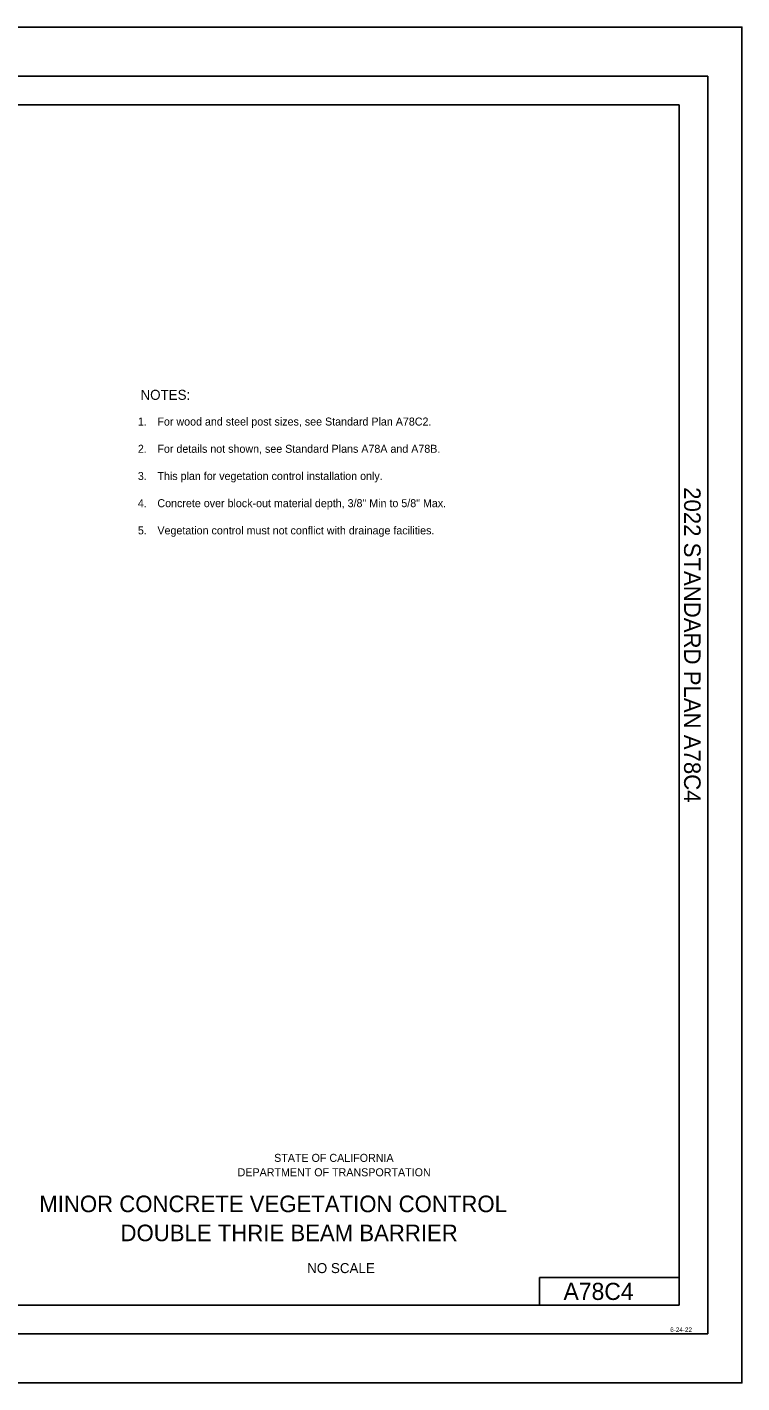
# Model space of a CAD drawing. Extents: x -893 to 867, y -474 to 712.
# Drawn here: x 241 to 867, y -474 to 712 of the extents above; entities that cross this region are included whole.
import ezdxf

# ---------------------------------------------------------------- set-up
doc = ezdxf.new("R2010")
doc.units = 0
doc.layers.add('10 Sheet Format', color=7, linetype='Continuous')
doc.layers.add('57 Undefined', color=7, linetype='Continuous')

msp = doc.modelspace()

# ---------------------------------------------------------------- linework, layer by layer
at = {"layer": '10 Sheet Format'}
for p, q in [((-813.5, 644), (811.5, 644)), ((811.5, -406), (811.5, 644)), ((689.5, -406), (689.5, -382)), ((689.5, -382), (811.5, -382)), ((-813.5, -406), (811.5, -406))]:
    msp.add_line(p, q, dxfattribs=at)
for points in [[(-893.5, -474), (866.5, -474), (866.5, 712), (-893.5, 712)], [(-863.4, 669), (836.6, 669), (836.6, -431), (-863.4, -431)], [(-863.4, 669), (836.6, 669), (836.6, -431), (-863.4, -431)]]:
    msp.add_lwpolyline(points, close=True, dxfattribs=at)

# ---------------------------------------------------------------- texts
msp.add_text('2022 STANDARD PLAN A78C4', height=14.5, rotation=270, dxfattribs=at).set_placement((815.9, 309.5))
for s, height, p in [('STATE OF CALIFORNIA', 7, (457.1, -280.7)), ('DEPARTMENT OF TRANSPORTATION', 7, (425.1, -293.3)), ('MINOR CONCRETE VEGETATION CONTROL', 14.5, (251.5, -324.7)), ('DOUBLE THRIE BEAM BARRIER', 14.5, (322.6, -350.1)), ('NO SCALE', 8.75, (486, -378)), ('A78C4', 15, (710.4, -401.5)), ('6-24-22', 4, (803.8, -429.5))]:
    msp.add_text(s, height=height, dxfattribs=at).set_placement(p)
at = {"layer": '57 Undefined'}
for s, height, p in [('NOTES:', 8.75, (340.1, 385.9)), ('1.', 7, (337.8, 363.4)), ('For wood and steel post sizes, see Standard Plan A78C2.', 7, (354.9, 363.4)), ('2.', 7, (337.8, 339.6)), ('For details not shown, see Standard Plans A78A and A78B.', 7, (354.9, 339.6)), ('3.', 7, (337.8, 315.8)), ('This plan for vegetation control installation only.', 7, (354.9, 315.8)), ('4.', 7, (337.8, 292)), ('Concrete over block-out material depth, 3/8" Min to 5/8" Max.', 7, (354.9, 292)), ('5.', 7, (337.8, 268.2)), ('Vegetation control must not conflict with drainage facilities.', 7, (354.9, 268.2))]:
    msp.add_text(s, height=height, dxfattribs=at).set_placement(p)

doc.saveas('drawing.dxf')
